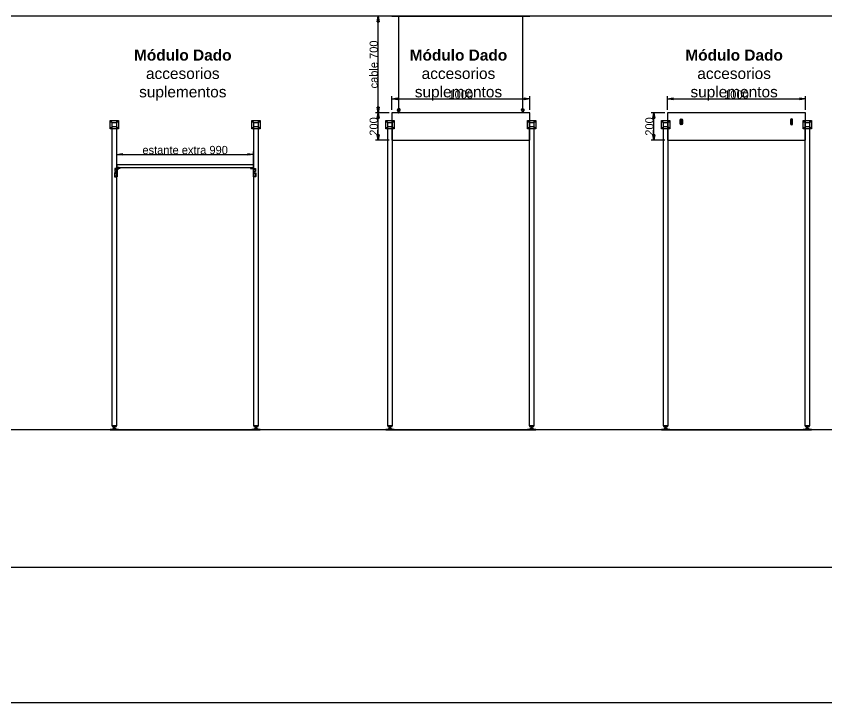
# Paper-space layout 'Jordi B.' of a CAD drawing. Header units: millimetres. Extents: x 23627 to 226976, y -18096 to 223844.
# Drawn here: x 190829 to 196710, y 111496 to 116477 of the extents above; entities that cross this region are included whole.
import ezdxf

# ---------------------------------------------------------------- set-up
doc = ezdxf.new("R2010")
doc.units = ezdxf.units.MM
doc.header["$PDMODE"] = 35
doc.header["$PDSIZE"] = 5
doc.layers.add('1001 concep color Blau Fosc', color=7, linetype='Continuous', true_color=0x003e84)
for name, color, linetype in [('Cotas bloques dinámicos PM espacio', 140, 'Continuous'), ('Linea Capa Color 0000 JB', 7, 'Continuous'), ('Linea Capa Color 0140 Blau Vidre JB', 140, 'Continuous'), ('Linea Capa Color 0202 Lila Parets JB', 202, 'Continuous'), ('Linea Capa Color 0252 Gris Parets JB', 252, 'Continuous'), ('Linea Capa Color 0253 Gris Clar JB', 253, 'Continuous')]:
    doc.layers.add(name, color=color, linetype=linetype)
doc.styles.add('Helvetica Light', font='HelveticaNeueLTCom-Th.ttf')
doc.styles.add('Jordi Ava', font='Avant Garde MEdium BT.ttf')
doc.dimstyles.new('Jordi Ava 2015', dxfattribs={"dimtxt": 60, "dimasz": 40, "dimexe": 20, "dimexo": 20, "dimgap": 0.09, "dimtad": 1, "dimdec": 0, "dimzin": 0, "dimdsep": 46, "dimtxsty": 'Jordi Ava', "dimblk": 'CLOSED', "dimcen": 1.5, "dimclrd": 7, "dimclre": 7, "dimclrt": 256, "dimadec": 0, "dimazin": 0, "dimtfac": 0.05, "dimtdec": 0, "dimtofl": 0, "dimtmove": 0, "dimatfit": 3, "dimldrblk": 'CLOSED', "dimfxl": 90, "dimtolj": 1, "dimtzin": 0, "dimlwd": -1, "dimlwe": -1, "dimarcsym": 0})

# ---------------------------------------------------------------- blocks, each defined once
blk = doc.blocks.new('*U784')
at = {"layer": 'Linea Capa Color 0202 Lila Parets JB', "ltscale": 10}
for p, q in [((64496.7, 3000), (0, 3000)), ((64496.7, 0), (700, 0))]:
    blk.add_line(p, q, dxfattribs=at)
blk = doc.blocks.new('PM202308170910')
at = {"layer": 'Linea Capa Color 0202 Lila Parets JB', "ltscale": 10}
blk.add_line((-514, 0), (514, 0), dxfattribs=at)
at = {"layer": 'Linea Capa Color 0253 Gris Clar JB', "ltscale": 10}
for points in [[(-484, 2183), (-544, 2183), (-544, 2243), (-484, 2243)], [(544, 2183), (484, 2183), (484, 2243), (544, 2243)], [(-529, 2228), (-499, 2228), (-499, 28), (-529, 28)], [(-499, 2198), (-529, 2198), (-529, 2228), (-499, 2228)], [(499, 2228), (529, 2228), (529, 28), (499, 28)], [(529, 2198), (499, 2198), (499, 2228), (529, 2228)], [(-544, 0), (-484, 0), (-484, 2.5), (-544, 2.5)], [(-529, 24), (-499, 24), (-499, 28), (-529, 28)], [(-507, 9), (-521, 9), (-529, 2.5), (-499, 2.5)], [(-521, 9), (-507, 9), (-507, 13), (-521, 13)], [(-509, 13), (-509, 24), (-519, 24), (-519, 13)], [(484, 0), (544, 0), (544, 2.5), (484, 2.5)], [(499, 24), (529, 24), (529, 28), (499, 28)], [(521, 9), (507, 9), (499, 2.5), (529, 2.5)], [(507, 9), (521, 9), (521, 13), (507, 13)], [(519, 13), (519, 24), (509, 24), (509, 13)]]:
    blk.add_lwpolyline(points, close=True, dxfattribs=at)
for centre in [(-535.6, 2234.6), (-492.3, 2234.6), (492.3, 2234.6), (535.6, 2234.6), (-535.6, 2191.4), (-492.3, 2191.4), (492.3, 2191.4), (535.6, 2191.4)]:
    blk.add_circle(centre, 3, dxfattribs=at)
at = {"layer": '1001 concep color Blau Fosc', "insert": (-17, 2572.5), "char_height": 80, "width": 990, "attachment_point": 5, "style": 'Helvetica Light'}
blk.add_mtext('{\\fHelveticaNeueLT Com 35 Th|b1|i0|c0|p34;Módulo Dado}\\Paccesorios suplementos', dxfattribs=at)
blk = doc.blocks.new('_Closed')
at = {"color": 0, "linetype": 'ByBlock', "lineweight": -2}
for p, q in [((-1, 0.17), (0, 0)), ((-1, 0.17), (-1, -0.17)), ((0, 0), (-1, -0.17)), ((0, 0), (-1, 0))]:
    blk.add_line(p, q, dxfattribs=at)
blk = doc.blocks.new('*D1470')
at = {"layer": 'Cotas bloques dinámicos PM espacio', "color": 7, "ltscale": 10, "transparency": 16777216}
for p, q in [((4, 93), (4, 182)), ((994, 93), (994, 182)), ((44, 162), (954, 162))]:
    blk.add_line(p, q, dxfattribs=at)
at = {"layer": 'Defpoints', "color": 0, "ltscale": 10, "transparency": 16777216}
for p in [(994, 162), (4, 73), (994, 73)]:
    blk.add_point(p, dxfattribs=at)
at = {"layer": 'Cotas bloques dinámicos PM espacio', "color": 7, "ltscale": 10, "transparency": 16777216, "xscale": 40, "yscale": 40, "zscale": 40, "rotation": 180}
blk.add_blockref('_Closed', (4, 162), dxfattribs=at)
at = {"layer": 'Cotas bloques dinámicos PM espacio', "color": 7, "ltscale": 10, "transparency": 16777216, "xscale": 40, "yscale": 40, "zscale": 40}
blk.add_blockref('_Closed', (994, 162), dxfattribs=at)
at = {"layer": 'Cotas bloques dinámicos PM espacio', "ltscale": 10, "transparency": 16777216, "insert": (499, 193.2), "char_height": 60, "attachment_point": 5, "style": 'Jordi Ava'}
blk.add_mtext('\\A1;estante extra 990', dxfattribs=at)
blk = doc.blocks.new('PM202307281056')
at = {"layer": 'Linea Capa Color 0140 Blau Vidre JB', "ltscale": 10}
blk.add_lwpolyline([(4.9, 3), (-4.9, 3), (-4.9, 0), (-2.2, 0), (-2.2, -3.3, 1.39975), (2.3, -3.3), (2.3, 0), (4.9, 0)], format="xyb", close=True, dxfattribs=at)
blk.add_arc((0, 5.5), 5.5, 207.04632, 332.95368, dxfattribs=at)
blk = doc.blocks.new('*D2120')
at = {"layer": 'Cotas bloques dinámicos PM espacio', "color": 7, "ltscale": 10, "transparency": 16777216}
for p, q in [((-20, 200), (-120, 200)), ((-100, 40), (-100, 160)), ((-20, 0), (-120, 0))]:
    blk.add_line(p, q, dxfattribs=at)
at = {"layer": 'Defpoints', "color": 0, "ltscale": 10, "transparency": 16777216}
for p in [(-100, 200), (0, 200), (0, 0)]:
    blk.add_point(p, dxfattribs=at)
at = {"layer": 'Cotas bloques dinámicos PM espacio', "color": 7, "ltscale": 10, "transparency": 16777216, "xscale": 40, "yscale": 40, "zscale": 40}
for p, rotation in [((-100, 200), 90), ((-100, 0), 270)]:
    blk.add_blockref('_Closed', p, dxfattribs=dict(at, rotation=rotation))
at = {"layer": 'Cotas bloques dinámicos PM espacio', "ltscale": 10, "transparency": 16777216, "insert": (-131.2, 100), "char_height": 60, "attachment_point": 5, "rotation": 90, "style": 'Jordi Ava'}
blk.add_mtext('\\A1;200', dxfattribs=at)
blk = doc.blocks.new('*D1594')
at = {"layer": 'Cotas bloques dinámicos PM espacio', "color": 7, "ltscale": 10, "transparency": 16777216}
for p, q in [((0, 220), (0, 320)), ((40, 300), (960, 300)), ((1000, 220), (1000, 320))]:
    blk.add_line(p, q, dxfattribs=at)
at = {"layer": 'Defpoints', "color": 0, "ltscale": 10, "transparency": 16777216}
for p in [(1000, 300), (0, 200), (1000, 200)]:
    blk.add_point(p, dxfattribs=at)
at = {"layer": 'Cotas bloques dinámicos PM espacio', "color": 7, "ltscale": 10, "transparency": 16777216, "xscale": 40, "yscale": 40, "zscale": 40, "rotation": 180}
blk.add_blockref('_Closed', (0, 300), dxfattribs=at)
at = {"layer": 'Cotas bloques dinámicos PM espacio', "color": 7, "ltscale": 10, "transparency": 16777216, "xscale": 40, "yscale": 40, "zscale": 40}
blk.add_blockref('_Closed', (1000, 300), dxfattribs=at)
at = {"layer": 'Cotas bloques dinámicos PM espacio', "ltscale": 10, "transparency": 16777216, "insert": (500, 331.2), "char_height": 60, "attachment_point": 5, "style": 'Jordi Ava'}
blk.add_mtext('\\A1;1000', dxfattribs=at)
blk = doc.blocks.new('*D2117')
at = {"layer": 'Cotas bloques dinámicos PM espacio', "color": 7, "ltscale": 10, "transparency": 16777216}
for p, q in [((-20, 200), (-120, 200)), ((-100, 40), (-100, 160)), ((-20, 0), (-120, 0))]:
    blk.add_line(p, q, dxfattribs=at)
at = {"layer": 'Defpoints', "color": 0, "ltscale": 10, "transparency": 16777216}
for p in [(-100, 200), (0, 200), (0, 0)]:
    blk.add_point(p, dxfattribs=at)
at = {"layer": 'Cotas bloques dinámicos PM espacio', "color": 7, "ltscale": 10, "transparency": 16777216, "xscale": 40, "yscale": 40, "zscale": 40}
for p, rotation in [((-100, 200), 90), ((-100, 0), 270)]:
    blk.add_blockref('_Closed', p, dxfattribs=dict(at, rotation=rotation))
at = {"layer": 'Cotas bloques dinámicos PM espacio', "ltscale": 10, "transparency": 16777216, "insert": (-131.2, 100), "char_height": 60, "attachment_point": 5, "rotation": 90, "style": 'Jordi Ava'}
blk.add_mtext('\\A1;200', dxfattribs=at)
blk = doc.blocks.new('PM202310051327')
at = {"layer": 'Linea Capa Color 0252 Gris Parets JB', "ltscale": 10}
h = blk.add_hatch(color=256, dxfattribs=at)
h.dxf.hatch_style = 1
h.set_gradient(color1=(214, 214, 214), one_color=1, tint=1, name='INVCYLINDER')
edge = h.paths.add_edge_path()
edge.add_line((-1.5, 8.9), (-1.5, 0))
edge.add_line((-1.5, 0), (1.5, 0))
edge.add_line((1.5, 0), (1.5, 9))
edge.add_arc((-0.2, 19.4), 10.5, 279.40287, 622.88587)
edge = h.paths.add_edge_path(flags=16)
edge.add_arc((-0.2, 19.4), 7.5, 0, 180, ccw=False)
edge.add_arc((-0.2, 19.4), 7.5, -180, 0, ccw=False)
at = {"layer": 'Linea Capa Color 0000 JB', "ltscale": 10}
for points in [[(-1.5, 8.9), (-1.5, 0), (1.5, 0), (1.5, 9, 13.851556)], [(-7.7, 19.4, -1), (7.3, 19.4, -1)]]:
    blk.add_lwpolyline(points, format="xyb", close=True, dxfattribs=at)
blk = doc.blocks.new('*D1589')
at = {"layer": 'Cotas bloques dinámicos PM espacio', "color": 7, "ltscale": 10, "transparency": 16777216}
for p, q in [((0, 220), (0, 320)), ((40, 300), (960, 300)), ((1000, 220), (1000, 320))]:
    blk.add_line(p, q, dxfattribs=at)
at = {"layer": 'Defpoints', "color": 0, "ltscale": 10, "transparency": 16777216}
for p in [(1000, 300), (0, 200), (1000, 200)]:
    blk.add_point(p, dxfattribs=at)
at = {"layer": 'Cotas bloques dinámicos PM espacio', "color": 7, "ltscale": 10, "transparency": 16777216, "xscale": 40, "yscale": 40, "zscale": 40, "rotation": 180}
blk.add_blockref('_Closed', (0, 300), dxfattribs=at)
at = {"layer": 'Cotas bloques dinámicos PM espacio', "color": 7, "ltscale": 10, "transparency": 16777216, "xscale": 40, "yscale": 40, "zscale": 40}
blk.add_blockref('_Closed', (1000, 300), dxfattribs=at)
at = {"layer": 'Cotas bloques dinámicos PM espacio', "ltscale": 10, "transparency": 16777216, "insert": (500, 331.2), "char_height": 60, "attachment_point": 5, "style": 'Jordi Ava'}
blk.add_mtext('\\A1;1000', dxfattribs=at)
blk = doc.blocks.new('*D1590')
at = {"layer": 'Cotas bloques dinámicos PM espacio', "color": 7, "ltscale": 10, "transparency": 16777216}
for p, q in [((-21, 900), (-120, 900)), ((-100, 240), (-100, 860)), ((-20, 200), (-120, 200))]:
    blk.add_line(p, q, dxfattribs=at)
at = {"layer": 'Defpoints', "color": 0, "ltscale": 10, "transparency": 16777216}
for p in [(-100, 900), (-1, 900), (0, 200)]:
    blk.add_point(p, dxfattribs=at)
at = {"layer": 'Cotas bloques dinámicos PM espacio', "color": 7, "ltscale": 10, "transparency": 16777216, "xscale": 40, "yscale": 40, "zscale": 40}
for p, rotation in [((-100, 900), 90), ((-100, 200), 270)]:
    blk.add_blockref('_Closed', p, dxfattribs=dict(at, rotation=rotation))
at = {"layer": 'Cotas bloques dinámicos PM espacio', "ltscale": 10, "transparency": 16777216, "insert": (-131.2, 550), "char_height": 60, "attachment_point": 5, "rotation": 90, "style": 'Jordi Ava'}
blk.add_mtext('\\A1;cable 700', dxfattribs=at)
blk = doc.blocks.new('PM202309280934')
at = {"layer": 'Linea Capa Color 0000 JB', "ltscale": 10}
for p, q in [((15, 63), (15, 60.7)), ((982.9, 63), (982.9, 60.7))]:
    blk.add_line(p, q, dxfattribs=at)
for points in [[(4, 58.2, -0.02839), (4, 58.7), (4, 59.3), (-9.6, 59.3, 0.41743), (-11, 57.8), (-11, 39.3, 0.410045), (-9.5, 37.8, 0.007888), (-3.9, 37.8, 0.383491), (-2.4, 39.2), (-1.7, 45.8), (0, 45.8), (0, 27.9), (4, 27.9)], [(4, 0), (4, 58.2, -0.428586), (9, 63), (25, 63), (25, 60.7), (9, 60.7, 0.414041), (6.5, 58.2), (6.5, 0)], [(994, 0), (994, 58.2, 0.428586), (989, 63), (972.9, 63), (972.9, 60.7), (989, 60.7, -0.414041), (991.4, 58.2), (991.4, 0)], [(994, 58.2, 0.02839), (994, 58.7), (994, 59.3), (1007.5, 59.3, -0.41743), (1008.9, 57.8), (1009, 39.3, -0.410045), (1007.5, 37.8, -0.007888), (1001.9, 37.8, -0.383491), (1000.4, 39.2), (999.7, 45.8), (997.9, 45.8), (997.9, 27.9), (994, 27.9)], [(4, 27.9), (-12.6, 27.9, 0.419238), (-14.6, 25.9), (-14.6, 1.8, 0.381921), (-12.6, 0), (4, 0)], [(4, 27.9), (0, 27.9), (0, 23.3), (-9.6, 23.3, 0.41743), (-11, 21.8), (-11, 3.3, 0.410045), (-9.5, 1.8, 0.007888), (-3.9, 1.8, 0.383491), (-2.4, 3.2), (-1.7, 9.8), (0, 9.8), (0, 1.8), (4, 1.8)], [(994, 27.9), (997.9, 27.9), (997.9, 23.3), (1007.5, 23.3, -0.41743), (1008.9, 21.8), (1009, 3.3, -0.410045), (1007.5, 1.8, -0.007888), (1001.9, 1.8, -0.383491), (1000.4, 3.2), (999.7, 9.8), (997.9, 9.8), (997.9, 1.8), (994, 1.8)], [(994, 27.9), (1010.5, 27.9, -0.419238), (1012.5, 25.9), (1012.5, 1.8, -0.381921), (1010.5, 0), (994, 0)]]:
    blk.add_lwpolyline(points, format="xyb", close=True, dxfattribs=at)
at = {"layer": 'Linea Capa Color 0000 JB', "ltscale": 50}
blk.add_lwpolyline([(4, 66), (994, 66), (994, 85), (4, 85)], close=True, dxfattribs=at)
at = {"layer": 'Linea Capa Color 0000 JB', "ltscale": 10}
for centre in [(-5.1, 53.4), (1003, 53.4)]:
    blk.add_circle(centre, 2.26, dxfattribs=at)
at = {"layer": 'Linea Capa Color 0000 JB', "ltscale": 50}
blk.add_blockref('PM202307281056', (15, 63), dxfattribs=at)
at = {"layer": 'Linea Capa Color 0000 JB', "ltscale": 50, "xscale": -1}
blk.add_blockref('PM202307281056', (982.9, 63), dxfattribs=at)
at = {"layer": 'Cotas bloques dinámicos PM espacio', "ltscale": 10}
dim = blk.add_linear_dim(base=(994, 162), p1=(4, 73), p2=(994, 73), text='estante extra <>', dimstyle='Jordi Ava 2015', dxfattribs=at)
dim.commit()
dim.dimension.update_dxf_attribs({"geometry": '*D1470', "text_midpoint": (499, 193.2)})
blk = doc.blocks.new('PM202309281231')
at = {"layer": 'Linea Capa Color 0000 JB'}
for p, q in [((97.2, 132.6), (97.2, 141.8)), ((102.7, 132.6), (102.7, 141.8)), ((897.3, 132.6), (897.3, 141.8)), ((902.8, 132.6), (902.8, 141.8))]:
    blk.add_line(p, q, dxfattribs=at)
at = {"layer": 'Linea Capa Color 0000 JB', "ltscale": 50}
blk.add_lwpolyline([(0, 0), (1000, 0), (1000, 200), (0, 200)], close=True, dxfattribs=at)
for points in [[(92.2, 148.2, -1), (107.8, 148.2), (107.8, 118.8, -1), (92.2, 118.8)], [(907.8, 148.2, 1), (892.2, 148.2), (892.2, 118.8, 1), (907.8, 118.8)]]:
    blk.add_lwpolyline(points, format="xyb", close=True, dxfattribs=at)
at = {"layer": 'Linea Capa Color 0000 JB'}
for centre, radius in [((100, 150), 3.5), ((100, 117), 3.5), ((100, 150), 1.9), ((100, 117), 1.9), ((900, 150), 3.5), ((900, 117), 3.5), ((900, 150), 1.9), ((900, 117), 1.9)]:
    blk.add_circle(centre, radius, dxfattribs=at)
for centre, radius, start, end in [((100, 129), 4.5, 127.66989, 52.33011), ((100, 141.8), 2.75, 0, 180), ((900, 129), 4.5, 127.66989, 52.33011), ((900, 141.8), 2.75, 0, 180)]:
    blk.add_arc(centre, radius, start, end, dxfattribs=at)
at = {"layer": 'Cotas bloques dinámicos PM espacio', "ltscale": 10}
dim = blk.add_linear_dim(base=(1000, 300), p1=(0, 200), p2=(1000, 200), dimstyle='Jordi Ava 2015', dxfattribs=at)
dim.commit()
dim.dimension.update_dxf_attribs({"geometry": '*D1594', "text_midpoint": (500, 331.2)})
dim = blk.add_linear_dim(base=(-100, 200), p1=(0, 0), p2=(0, 200), angle=90, dimstyle='Jordi Ava 2015', dxfattribs=at)
dim.commit()
dim.dimension.update_dxf_attribs({"geometry": '*D2120', "text_midpoint": (-131.2, 100)})
blk = doc.blocks.new('*U1588')
at = {"layer": 'Linea Capa Color 0000 JB', "ltscale": 50}
for p, q in [((49.8, 219.4), (49.8, 900)), ((950.2, 219.4), (950.2, 900))]:
    blk.add_line(p, q, dxfattribs=at)
blk.add_lwpolyline([(0, 0), (1000, 0), (1000, 200), (0, 200)], close=True, dxfattribs=at)
at = {"layer": 'Linea Capa Color 0202 Lila Parets JB', "ltscale": 50}
blk.add_line((0, 900), (1000, 900), dxfattribs=at)
at = {"layer": 'Linea Capa Color 0000 JB'}
blk.add_blockref('PM202310051327', (50, 200), dxfattribs=at)
at = {"layer": 'Linea Capa Color 0000 JB', "xscale": -1}
blk.add_blockref('PM202310051327', (950, 200), dxfattribs=at)
at = {"layer": 'Cotas bloques dinámicos PM espacio', "ltscale": 10}
dim = blk.add_linear_dim(base=(-100, 900), p1=(0, 200), p2=(-1, 900), angle=90, text='cable <>', dimstyle='Jordi Ava 2015', dxfattribs=at)
dim.commit()
dim.dimension.update_dxf_attribs({"geometry": '*D1590', "text_midpoint": (-131.2, 550)})
dim = blk.add_linear_dim(base=(1000, 300), p1=(0, 200), p2=(1000, 200), dimstyle='Jordi Ava 2015', dxfattribs=at)
dim.commit()
dim.dimension.update_dxf_attribs({"geometry": '*D1589', "text_midpoint": (500, 331.2)})
dim = blk.add_linear_dim(base=(-100, 200), p1=(0, 0), p2=(0, 200), angle=90, dimstyle='Jordi Ava 2015', dxfattribs=at)
dim.commit()
dim.dimension.update_dxf_attribs({"geometry": '*D2117', "text_midpoint": (-131.2, 100)})

psp = doc.layouts.new('Jordi B.')

# ---------------------------------------------------------------- linework, layer by layer
at = {"layer": 'Linea Capa Color 0202 Lila Parets JB', "ltscale": 10}
for p, q in [((224964.7, 112476.8), (160468, 112476.8)), ((226975.8, 111495.8), (162479.1, 111495.8))]:
    psp.add_line(p, q, dxfattribs=at)

# ---------------------------------------------------------------- block references
at = {"layer": 'Linea Capa Color 0000 JB'}
for name, p in [('*U784', (160468, 113476.8)), ('*U1588', (193554.5, 115576.8)), ('PM202308170910', (192054.5, 113476.8)), ('PM202308170910', (194054.5, 113476.8)), ('PM202308170910', (196054.5, 113476.8)), ('PM202309281231', (195554.5, 115576.8)), ('PM202309280934', (191555.6, 115312.4))]:
    psp.add_blockref(name, p, dxfattribs=at)

doc.saveas('drawing.dxf')
